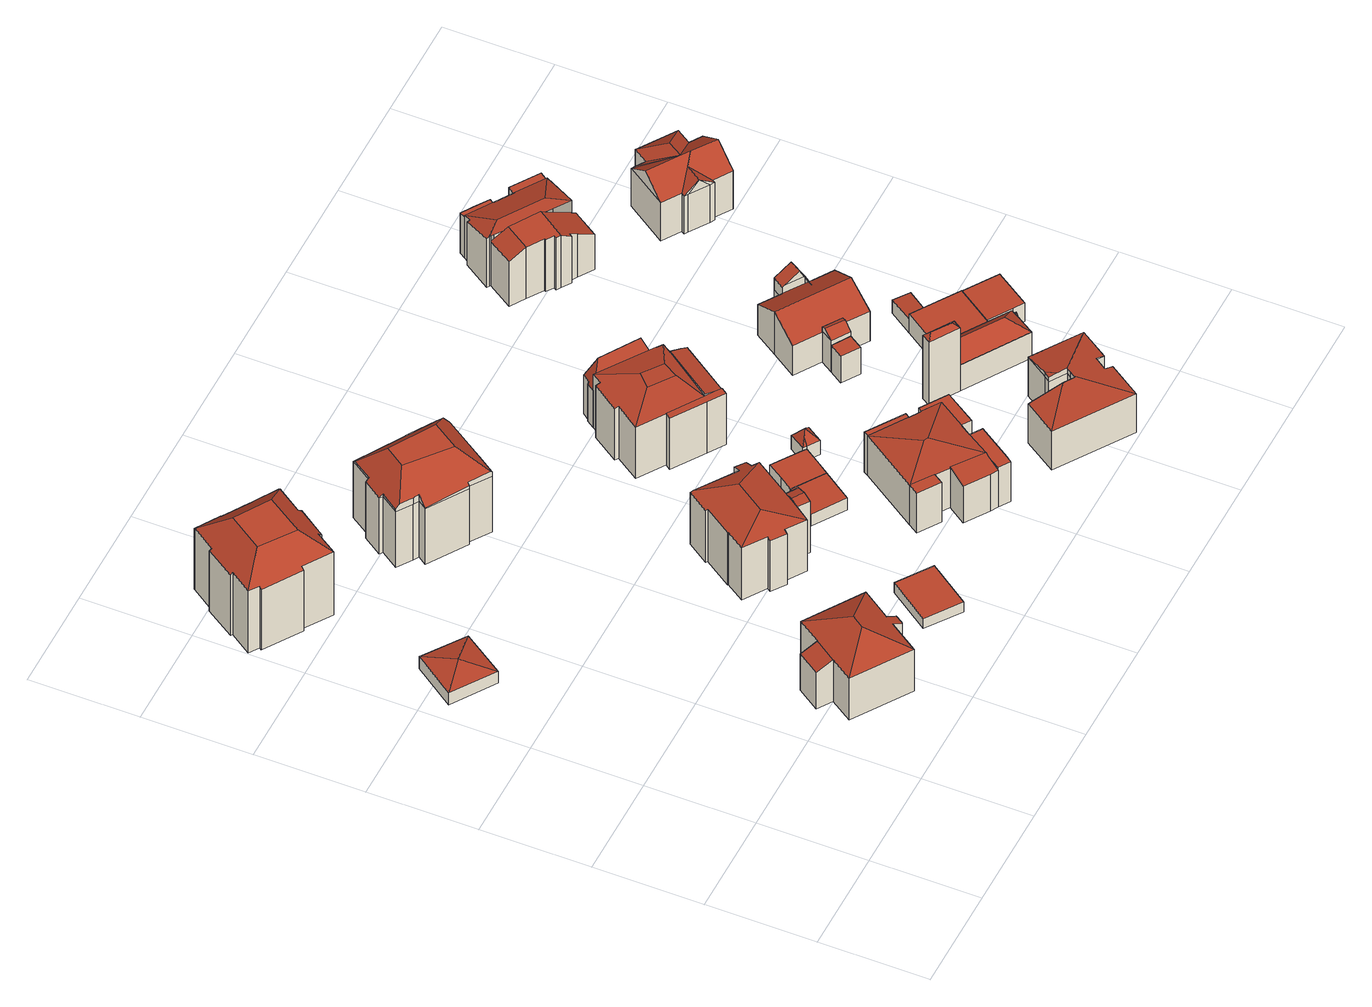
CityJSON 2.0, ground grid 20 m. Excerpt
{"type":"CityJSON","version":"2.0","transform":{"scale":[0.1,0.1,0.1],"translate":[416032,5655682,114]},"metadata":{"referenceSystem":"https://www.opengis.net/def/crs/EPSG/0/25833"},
"CityObjects":{
"building1":{"type":"Building","attributes":{"Dachtyp_tdc":"tdcTentRoof","Gemeindeschluessel":14612000,"Dachneigung":15.47,"QualitaetDacherkennung":94,"Geometrietyp2DReferenz":"3000","measuredHeight":4.03,"function":"31001_9998","roofType":"3500"},"geometry":[{"type":"Solid","lod":"2","boundaries":[[[[0,1,2,3]],[[1,4,5,2]],[[4,6,7,5]],[[6,0,3,7]],[[1,0,8]],[[4,1,8]],[[6,4,8]],[[0,6,8]],[[3,2,5,7]]]],"semantics":{"surfaces":[{"type":"WallSurface"},{"type":"RoofSurface"},{"type":"GroundSurface"}],"values":[[0,0,0,0,1,1,1,1,2]]}}]},
"building2":{"type":"Building","attributes":{"Gemeindeschluessel":14612000,"Geometrietyp2DReferenz":"3000","function":"31001_9998","roofType":"9999"},"children":["building2-1","building2-2"]},
"building2-1":{"type":"BuildingPart","attributes":{"Dachtyp_tdc":"tdcPolyFlatRoof","Dachneigung":19.83,"QualitaetDacherkennung":57,"Geometrietyp2DReferenz":"3000","measuredHeight":9.64,"roofType":"2100"},"parents":["building2"],"geometry":[{"type":"MultiSurface","lod":"2","boundaries":[[[9,10,11,12]],[[13,14,15,16]],[[14,9,12,15]],[[14,13,10,9]],[[12,11,16,15]]],"semantics":{"surfaces":[{"type":"WallSurface"},{"type":"RoofSurface"},{"type":"GroundSurface"}],"values":[0,0,0,1,2]}}]},
"building2-2":{"type":"BuildingPart","attributes":{"Dachtyp_tdc":"tdcHipRoof","Dachneigung":26.26,"QualitaetDacherkennung":85,"Geometrietyp2DReferenz":"3000","measuredHeight":12.72,"roofType":"3200"},"parents":["building2"],"geometry":[{"type":"MultiSurface","lod":"2","boundaries":[[[17,18,19,11,10]],[[18,20,21,19]],[[20,22,23,21]],[[22,24,25,23]],[[24,26,27,25]],[[26,28,29,27]],[[28,30,31,29]],[[30,32,33,31]],[[32,34,35,33]],[[34,36,37,35]],[[36,38,16,37]],[[38,13,16]],[[36,34,39]],[[20,18,40]],[[34,32,30,28,26,24,22,20,40,39]],[[18,17,38,36,39,40]],[[11,19,21,23,25,27,29,31,33,35,37,16]]],"semantics":{"surfaces":[{"type":"WallSurface"},{"type":"RoofSurface"},{"type":"GroundSurface"}],"values":[0,0,0,0,0,0,0,0,0,0,0,0,1,1,1,1,2]}}]},
"building3":{"type":"Building","attributes":{"Dachtyp_tdc":"tdcCutTentRoof","Gemeindeschluessel":14612000,"Dachneigung":39.55,"QualitaetDacherkennung":68,"Geometrietyp2DReferenz":"3000","measuredHeight":18.11,"function":"31001_9998","roofType":"9999"},"geometry":[{"type":"Solid","lod":"2","boundaries":[[[[41,42,43,44]],[[42,45,46,43]],[[45,47,48,46]],[[47,49,50,48]],[[49,51,52,50]],[[51,53,54,52]],[[53,55,56,54]],[[55,57,58,56]],[[57,59,60,58]],[[59,61,62,60]],[[61,63,64,62]],[[63,65,66,64]],[[65,67,68,66]],[[67,69,70,68]],[[69,71,72,70]],[[71,73,74,72]],[[73,75,76,74]],[[75,77,78,76]],[[77,79,80,78]],[[79,81,82,80]],[[81,83,84,82]],[[83,85,86,84]],[[85,87,88,86]],[[87,41,44,88]],[[55,53,51,49,47,45,89,90]],[[73,71,69,67,65,63,61,59,57,55,90,91]],[[83,81,79,77,75,73,91,92]],[[45,42,41,87,85,83,92,89]],[[92,91,90,89]],[[44,43,46,48,50,52,54,56,58,60,62,64,66,68,70,72,74,76,78,80,82,84,86,88]]]],"semantics":{"surfaces":[{"type":"WallSurface"},{"type":"RoofSurface"},{"type":"GroundSurface"}],"values":[[0,0,0,0,0,0,0,0,0,0,0,0,0,0,0,0,0,0,0,0,0,0,0,0,1,1,1,1,1,2]]}}]},
"building4":{"type":"Building","attributes":{"Dachtyp_tdc":"tdcPolyFlatRoof","Gemeindeschluessel":14612000,"Dachneigung":0,"QualitaetDacherkennung":81,"Geometrietyp2DReferenz":"3000","measuredHeight":2.31,"function":"31001_9998","roofType":"1000"},"geometry":[{"type":"Solid","lod":"2","boundaries":[[[[93,94,95,96]],[[94,97,98,95]],[[97,99,100,98]],[[99,93,96,100]],[[99,97,94,93]],[[96,95,98,100]]]],"semantics":{"surfaces":[{"type":"WallSurface"},{"type":"RoofSurface"},{"type":"GroundSurface"}],"values":[[0,0,0,0,1,2]]}}]},
"building5":{"type":"Building","attributes":{"Dachtyp_tdc":"tdcFreeFormRoof","Gemeindeschluessel":14612000,"Dachneigung":34.42,"QualitaetDacherkennung":47,"Geometrietyp2DReferenz":"3000","measuredHeight":17.62,"function":"31001_9998","roofType":"5000"},"geometry":[{"type":"Solid","lod":"2","boundaries":[[[[101,102,103,104]],[[102,105,106,103]],[[105,107,108,106]],[[107,109,110,108]],[[109,111,112,110]],[[111,113,114,112]],[[113,115,116,114]],[[115,117,118,116]],[[117,119,120,118]],[[119,121,122,120]],[[121,123,124,122]],[[123,125,126,124]],[[125,127,128,126]],[[127,129,130,128]],[[129,131,132,130]],[[131,133,134,132]],[[133,135,136,134]],[[135,137,138,136]],[[137,139,140,138]],[[139,101,104,140]],[[141,142,143,144,145,146,147,148,149]],[[150,151,152,153,154,155,146,145,156]],[[157,101,139,158,159,150,156,160,161]],[[143,162,163,164,165,105,161,160,144]],[[145,144,160,156]],[[102,157,161,105]],[[105,165,107]],[[107,165,164,109]],[[109,164,163,111]],[[111,163,162,113]],[[113,162,143,142,115]],[[133,151,150,159,135]],[[135,159,158,137]],[[137,158,139]],[[101,157,102]],[[123,147,146,155,125]],[[125,155,154,127]],[[127,154,153,129]],[[129,153,152,131]],[[131,152,151,133]],[[121,148,147,123]],[[119,149,148,121]],[[115,142,141,117]],[[117,141,149,119]],[[104,103,106,108,110,112,114,116,118,120,122,124,126,128,130,132,134,136,138,140]]]],"semantics":{"surfaces":[{"type":"WallSurface"},{"type":"RoofSurface"},{"type":"GroundSurface"}],"values":[[0,0,0,0,0,0,0,0,0,0,0,0,0,0,0,0,0,0,0,0,1,1,1,1,1,0,0,0,0,0,0,0,0,0,0,0,0,0,0,0,0,0,0,0,2]]}}]},
"building6":{"type":"Building","attributes":{"Gemeindeschluessel":14612000,"Geometrietyp2DReferenz":"3000","function":"31001_9998","roofType":"9999"},"children":["building6-1","building6-2"]},
"building6-1":{"type":"BuildingPart","attributes":{"Dachtyp_tdc":"tdcHipRoof","Dachneigung":12.67,"QualitaetDacherkennung":47,"Geometrietyp2DReferenz":"3000","measuredHeight":13.56,"roofType":"3200"},"parents":["building6"],"geometry":[{"type":"MultiSurface","lod":"2","boundaries":[[[166,167,168,169]],[[167,170,171,168]],[[170,172,173,171]],[[172,174,175,173]],[[174,176,177,175]],[[176,178,179,177]],[[178,180,181,179]],[[180,182,183,181]],[[182,184,185,183]],[[184,186,187,185]],[[188,189,190,191]],[[189,192,193,190]],[[192,194,195,193]],[[194,196,197,195]],[[196,198,199,197]],[[198,200,201,199]],[[200,202,203,201]],[[202,204,205,203]],[[204,166,169,205]],[[200,198,196,194,192,189,206]],[[184,182,180,178,176,174,172,207]],[[189,188,186,184,207,206]],[[172,170,167,166,204,202,200,206,207]],[[169,168,171,173,175,177,179,181,183,185,187,191,190,193,195,197,199,201,203,205]]],"semantics":{"surfaces":[{"type":"WallSurface"},{"type":"RoofSurface"},{"type":"GroundSurface"}],"values":[0,0,0,0,0,0,0,0,0,0,0,0,0,0,0,0,0,0,0,1,1,1,1,2]}}]},
"building6-2":{"type":"BuildingPart","attributes":{"Dachtyp_tdc":"tdcGableRoof","Dachneigung":14.22,"QualitaetDacherkennung":54,"Geometrietyp2DReferenz":"3000","measuredHeight":12.37,"roofType":"3100"},"parents":["building6"],"geometry":[{"type":"MultiSurface","lod":"2","boundaries":[[[208,209,187,186]],[[208,210,211,209]],[[210,188,191,211]],[[210,208,212]],[[186,188,213]],[[208,186,213,212]],[[188,210,212,213]],[[187,209,211,191]]],"semantics":{"surfaces":[{"type":"WallSurface"},{"type":"RoofSurface"},{"type":"GroundSurface"}],"values":[0,0,0,0,0,1,1,2]}}]},
"building7":{"type":"Building","attributes":{"Dachtyp_tdc":"tdcPolyFlatRoof","Gemeindeschluessel":14612000,"Dachneigung":0,"QualitaetDacherkennung":84,"Geometrietyp2DReferenz":"3000","measuredHeight":2.75,"function":"31001_9998","roofType":"1000"},"geometry":[{"type":"Solid","lod":"2","boundaries":[[[[214,215,216,217]],[[215,218,219,216]],[[218,220,221,219]],[[220,214,217,221]],[[220,218,215,214]],[[217,216,219,221]]]],"semantics":{"surfaces":[{"type":"WallSurface"},{"type":"RoofSurface"},{"type":"GroundSurface"}],"values":[[0,0,0,0,1,2]]}}]},
"building8":{"type":"Building","attributes":{"Dachtyp_tdc":"tdcPolyFlatRoof","Gemeindeschluessel":14612000,"Dachneigung":0,"QualitaetDacherkennung":67,"Geometrietyp2DReferenz":"3000","measuredHeight":2.64,"function":"31001_9998","roofType":"1000"},"geometry":[{"type":"Solid","lod":"2","boundaries":[[[[215,222,223,224]],[[222,225,226,223]],[[225,227,228,226]],[[227,229,230,228]],[[229,231,232,230]],[[231,218,233,232]],[[218,215,224,233]],[[218,231,229,227,225,222,215]],[[224,223,226,228,230,232,233]]]],"semantics":{"surfaces":[{"type":"WallSurface"},{"type":"RoofSurface"},{"type":"GroundSurface"}],"values":[[0,0,0,0,0,0,0,1,2]]}}]},
"building9":{"type":"Building","attributes":{"Gemeindeschluessel":14612000,"Geometrietyp2DReferenz":"3000","function":"31001_9998","roofType":"9999"},"children":["building9-1","building9-2","building9-3","building9-4","building9-5","building9-6"]},
"building9-1":{"type":"BuildingPart","attributes":{"Dachtyp_tdc":"tdcPolyFlatRoof","Dachneigung":0,"QualitaetDacherkennung":78,"Geometrietyp2DReferenz":"3000","measuredHeight":9.25,"roofType":"1000"},"parents":["building9"],"geometry":[{"type":"MultiSurface","lod":"2","boundaries":[[[234,235,236,237,238]],[[235,239,240,236]],[[239,241,242,243,240]],[[241,239,235,234]],[[237,236,240,243]]],"semantics":{"surfaces":[{"type":"WallSurface"},{"type":"RoofSurface"},{"type":"GroundSurface"}],"values":[0,0,0,1,2]}}]},
"building9-2":{"type":"BuildingPart","attributes":{"Dachtyp_tdc":"tdcFreeFormRoof","Dachneigung":10.29,"QualitaetDacherkennung":76,"Geometrietyp2DReferenz":"3000","measuredHeight":10.43,"roofType":"5000"},"parents":["building9"],"geometry":[{"type":"MultiSurface","lod":"2","boundaries":[[[244,245,246,247]],[[248,238,237,249]],[[242,250,251,243]],[[252,253,254,255]],[[256,250,242]],[[257,256,242,238,248,258]],[[257,258,245,244,259]],[[256,257,259,253,252,250]],[[247,246,260,249,237,243,251,255,254,261]]],"semantics":{"surfaces":[{"type":"WallSurface"},{"type":"RoofSurface"},{"type":"GroundSurface"}],"values":[0,0,0,0,1,1,1,1,2]}}]},
"building9-3":{"type":"BuildingPart","attributes":{"Dachtyp_tdc":"tdcPolyFlatRoof","Dachneigung":0,"QualitaetDacherkennung":44,"Geometrietyp2DReferenz":"3000","measuredHeight":9.26,"roofType":"1000"},"parents":["building9"],"geometry":[{"type":"MultiSurface","lod":"2","boundaries":[[[262,263,244,247,264]],[[265,266,267,254,253]],[[266,268,269,267]],[[268,262,264,269]],[[268,266,265,270,263,262]],[[264,247,261,254,267,269]]],"semantics":{"surfaces":[{"type":"WallSurface"},{"type":"RoofSurface"},{"type":"GroundSurface"}],"values":[0,0,0,0,1,2]}}]},
"building9-4":{"type":"BuildingPart","attributes":{"Dachtyp_tdc":"tdcPolyFlatRoof","Dachneigung":0,"QualitaetDacherkennung":49,"Geometrietyp2DReferenz":"3000","measuredHeight":9.25,"roofType":"1000"},"parents":["building9"],"geometry":[{"type":"MultiSurface","lod":"2","boundaries":[[[271,272,273,251,250]],[[272,274,275,273]],[[274,276,252,255,275]],[[274,272,271,276]],[[255,251,273,275]]],"semantics":{"surfaces":[{"type":"WallSurface"},{"type":"RoofSurface"},{"type":"GroundSurface"}],"values":[0,0,0,1,2]}}]},
"building9-5":{"type":"BuildingPart","attributes":{"Dachtyp_tdc":"tdcPolyFlatRoof","Dachneigung":13.63,"QualitaetDacherkennung":42,"Geometrietyp2DReferenz":"3000","measuredHeight":9.49,"roofType":"2100"},"parents":["building9"],"geometry":[{"type":"MultiSurface","lod":"2","boundaries":[[[277,278,248,249,279]],[[280,281,282,283]],[[281,277,279,282]],[[281,280,284,285,278,277]],[[279,249,260,283,282]]],"semantics":{"surfaces":[{"type":"WallSurface"},{"type":"RoofSurface"},{"type":"GroundSurface"}],"values":[0,0,0,1,2]}}]},
"building9-6":{"type":"BuildingPart","attributes":{"Dachtyp_tdc":"tdcPolyFlatRoof","Dachneigung":0,"QualitaetDacherkennung":35,"Geometrietyp2DReferenz":"3000","measuredHeight":9.24,"roofType":"1000"},"parents":["building9"],"geometry":[{"type":"MultiSurface","lod":"2","boundaries":[[[286,287,288,289]],[[287,290,291,288]],[[290,292,280,283,291]],[[245,286,289,246]],[[245,258,284,292,290,287,286]],[[289,288,291,283,260,246]]],"semantics":{"surfaces":[{"type":"WallSurface"},{"type":"RoofSurface"},{"type":"GroundSurface"}],"values":[0,0,0,0,1,2]}}]},
"building10":{"type":"Building","attributes":{"Dachtyp_tdc":"tdcFreeFormRoof","Gemeindeschluessel":14612000,"Dachneigung":53.44,"QualitaetDacherkennung":16,"Geometrietyp2DReferenz":"3000","measuredHeight":5.47,"function":"31001_9998","roofType":"5000"},"geometry":[{"type":"Solid","lod":"2","boundaries":[[[[293,294,228,230]],[[294,295,296,228]],[[295,297,298,296]],[[297,299,300,298]],[[299,293,230,300]],[[301,302,299,297]],[[301,297,295]],[[303,302,301,295,294]],[[303,294,293]],[[302,303,293,299]],[[230,228,296,298,300]]]],"semantics":{"surfaces":[{"type":"WallSurface"},{"type":"RoofSurface"},{"type":"GroundSurface"}],"values":[[0,0,0,0,0,1,1,1,1,1,2]]}}]},
"building11":{"type":"Building","attributes":{"Gemeindeschluessel":14612000,"Geometrietyp2DReferenz":"3000","function":"31001_9998","roofType":"9999"},"children":["building11-1","building11-2","building11-3","building11-4"]},
"building11-1":{"type":"BuildingPart","attributes":{"Dachtyp_tdc":"tdcPolyFlatRoof","Dachneigung":12.65,"QualitaetDacherkennung":52,"Geometrietyp2DReferenz":"3000","measuredHeight":12.12,"roofType":"2100"},"parents":["building11"],"geometry":[{"type":"MultiSurface","lod":"2","boundaries":[[[304,305,306,307,308]],[[305,309,310,306]],[[309,311,312,310]],[[311,313,314,315,312]],[[311,309,305,304,316,317,313]],[[315,318,307,306,310,312]]],"semantics":{"surfaces":[{"type":"WallSurface"},{"type":"RoofSurface"},{"type":"GroundSurface"}],"values":[0,0,0,0,1,2]}}]},
"building11-2":{"type":"BuildingPart","attributes":{"Dachtyp_tdc":"tdcPolyFlatRoof","Dachneigung":14.67,"QualitaetDacherkennung":50,"Geometrietyp2DReferenz":"3000","measuredHeight":12.65,"roofType":"2100"},"parents":["building11"],"geometry":[{"type":"MultiSurface","lod":"2","boundaries":[[[319,320,321,322,323]],[[320,324,325,321]],[[324,308,307,325]],[[324,320,319,326,316,308]],[[307,318,322,321,325]]],"semantics":{"surfaces":[{"type":"WallSurface"},{"type":"RoofSurface"},{"type":"GroundSurface"}],"values":[0,0,0,1,2]}}]},
"building11-3":{"type":"BuildingPart","attributes":{"Dachtyp_tdc":"tdcCutTentRoof","Dachneigung":12.72,"QualitaetDacherkennung":48,"Geometrietyp2DReferenz":"3000","measuredHeight":13.53,"roofType":"9999"},"parents":["building11"],"geometry":[{"type":"MultiSurface","lod":"2","boundaries":[[[314,327,328,315]],[[327,329,330,328]],[[329,331,332,330]],[[331,333,334,332]],[[333,335,336,334]],[[335,337,338,339,336]],[[337,338,339,338]],[[340,341,342,343,344]],[[341,345,346,342]],[[345,323,322,346]],[[327,314,347,348,349]],[[337,335,333,331,329,327,349,350]],[[341,340,337,350,351]],[[347,323,345,341,351,348]],[[351,350,349,348]],[[318,315,328,330,332,334,336,339,352,343,342,346,322]]],"semantics":{"surfaces":[{"type":"WallSurface"},{"type":"RoofSurface"},{"type":"GroundSurface"}],"values":[0,0,0,0,0,0,0,0,0,0,1,1,1,1,1,2]}}]},
"building11-4":{"type":"BuildingPart","attributes":{"Dachtyp_tdc":"tdcFreeFormRoof","Dachneigung":68.94,"QualitaetDacherkennung":12,"Geometrietyp2DReferenz":"3000","measuredHeight":13.85,"roofType":"5000"},"parents":["building11"],"geometry":[{"type":"MultiSurface","lod":"2","boundaries":[[[353,354,355,356]],[[354,357,358,355]],[[357,359,360,358]],[[361,344,343,362]],[[363,338,339,352]],[[338,364,365,339]],[[364,353,356,365]],[[363,344,366,367]],[[344,361,366]],[[361,359,357,354,367,366]],[[354,353,364,338,363,367]],[[356,355,358,360,362,343,352,339,365]],[[359,361,362,360]]],"semantics":{"surfaces":[{"type":"WallSurface"},{"type":"RoofSurface"},{"type":"GroundSurface"}],"values":[0,0,0,0,0,0,0,1,1,1,1,2,0]}}]},
"building12":{"type":"Building","attributes":{"Dachtyp_tdc":"tdcFreeFormRoof","Gemeindeschluessel":14612000,"Dachneigung":10.26,"QualitaetDacherkennung":71,"Geometrietyp2DReferenz":"3000","measuredHeight":10.37,"function":"31001_9998","roofType":"5000"},"geometry":[{"type":"Solid","lod":"2","boundaries":[[[[368,369,370,371]],[[369,372,373,370]],[[372,374,375,373]],[[374,376,377,375]],[[376,378,379,377]],[[378,380,381,379]],[[380,382,383,381]],[[382,384,385,383]],[[384,386,387,385]],[[386,388,389,387]],[[388,390,391,389]],[[390,392,393,391]],[[392,394,395,393]],[[394,396,397,395]],[[396,398,399,397]],[[398,368,371,399]],[[400,401,384,382,402]],[[403,386,384,401]],[[404,405,406]],[[406,407,408,409,410,404]],[[409,408,411,402,382,380,412,413,414]],[[372,409,414,374]],[[374,414,413,376]],[[376,413,412,378]],[[378,412,380]],[[392,400,402,411,394]],[[394,411,408,407,396]],[[369,410,409,372]],[[368,404,410,369]],[[396,407,406,405,398]],[[398,405,404,368]],[[386,403,388]],[[388,403,401,390]],[[390,401,400,392]],[[371,370,373,375,377,379,381,383,385,387,389,391,393,395,397,399]]]],"semantics":{"surfaces":[{"type":"WallSurface"},{"type":"RoofSurface"},{"type":"GroundSurface"}],"values":[[0,0,0,0,0,0,0,0,0,0,0,0,0,0,0,0,1,1,1,1,1,0,0,0,0,0,0,0,0,0,0,0,0,0,2]]}}]},
"building13":{"type":"Building","attributes":{"Dachtyp_tdc":"tdcFreeFormRoof","Gemeindeschluessel":14612000,"Dachneigung":48.45,"QualitaetDacherkennung":5,"Geometrietyp2DReferenz":"3000","measuredHeight":15.73,"function":"31001_9998","roofType":"5000"},"geometry":[{"type":"Solid","lod":"2","boundaries":[[[[415,416,417,418]],[[416,419,420,417]],[[419,421,422,420]],[[421,415,418,422]],[[423,421,419]],[[424,423,419,416]],[[424,416,415]],[[423,424,415,421]],[[418,417,420,422]]]],"semantics":{"surfaces":[{"type":"WallSurface"},{"type":"RoofSurface"},{"type":"GroundSurface"}],"values":[[0,0,0,0,1,1,1,1,2]]}}]},
"building14":{"type":"Building","attributes":{"Dachtyp_tdc":"tdcPolyFlatRoof","Gemeindeschluessel":14612000,"Dachneigung":0,"QualitaetDacherkennung":32,"Geometrietyp2DReferenz":"3000","measuredHeight":6.21,"function":"31001_9998","roofType":"1000"},"geometry":[{"type":"Solid","lod":"2","boundaries":[[[[425,426,427,428]],[[426,429,430,427]],[[429,431,432,430]],[[431,425,428,432]],[[431,429,426,425]],[[428,427,430,432]]]],"semantics":{"surfaces":[{"type":"WallSurface"},{"type":"RoofSurface"},{"type":"GroundSurface"}],"values":[[0,0,0,0,1,2]]}}]},
"building15":{"type":"Building","attributes":{"Dachtyp_tdc":"tdcFreeFormRoof","Gemeindeschluessel":14612000,"Dachneigung":43.67,"QualitaetDacherkennung":66,"Geometrietyp2DReferenz":"3000","measuredHeight":8.91,"function":"31001_9998","roofType":"5000"},"geometry":[{"type":"Solid","lod":"2","boundaries":[[[[433,434,435,420]],[[434,436,437,435]],[[436,438,439,437]],[[438,440,441,439]],[[440,442,443,441]],[[442,444,445,443]],[[444,446,422,445]],[[446,433,420,422]],[[447,448,449,438,450,451]],[[450,452,434,453,451]],[[447,451,453,454,455]],[[433,454,453,434]],[[446,455,454,433]],[[436,452,450,438]],[[434,452,436]],[[440,449,448,442]],[[438,449,440]],[[442,448,447,444]],[[444,447,455,446]],[[420,435,437,439,441,443,445,422]]]],"semantics":{"surfaces":[{"type":"WallSurface"},{"type":"RoofSurface"},{"type":"GroundSurface"}],"values":[[0,0,0,0,0,0,0,0,1,1,1,0,0,0,0,0,0,0,0,2]]}}]},
"building16":{"type":"Building","attributes":{"Gemeindeschluessel":14612000,"Geometrietyp2DReferenz":"3000","function":"31001_9998","roofType":"9999"},"children":["building16-1","building16-2","building16-3"]},
"building16-1":{"type":"BuildingPart","attributes":{"Dachtyp_tdc":"tdcGableRoof","Dachneigung":35.48,"QualitaetDacherkennung":45,"Geometrietyp2DReferenz":"3000","measuredHeight":8.49,"roofType":"3100"},"parents":["building16"],"geometry":[{"type":"MultiSurface","lod":"2","boundaries":[[[456,457,458]],[[456,459,430,457]],[[459,460,427,430]],[[460,461,462,427]],[[461,463,462]],[[464,465,466,467]],[[460,459,466,465]],[[456,467,466,459]],[[460,465,464,461]],[[461,464,467,456]],[[457,430,427,462]]],"semantics":{"surfaces":[{"type":"WallSurface"},{"type":"RoofSurface"},{"type":"GroundSurface"}],"values":[0,0,0,0,0,1,1,0,0,0,2]}}]},
"building16-2":{"type":"BuildingPart","attributes":{"Dachtyp_tdc":"tdcGableRoof","Dachneigung":63.01,"QualitaetDacherkennung":22,"Geometrietyp2DReferenz":"3000","measuredHeight":10.54,"roofType":"3100"},"parents":["building16"],"geometry":[{"type":"MultiSurface","lod":"2","boundaries":[[[468,469,470,471]],[[469,472,473,470]],[[472,474,475,473]],[[476,477,478,479]],[[480,478,477,481,474]],[[469,479,478,480,472]],[[472,480,474]],[[468,482,476,479,469]],[[471,470,473,475]]],"semantics":{"surfaces":[{"type":"WallSurface"},{"type":"RoofSurface"},{"type":"GroundSurface"}],"values":[0,0,0,1,1,0,0,0,2]}}]},
"building16-3":{"type":"BuildingPart","attributes":{"Dachtyp_tdc":"tdcGableRoof","Dachneigung":28.67,"QualitaetDacherkennung":41,"Geometrietyp2DReferenz":"3000","measuredHeight":9.93,"roofType":"3100"},"parents":["building16"],"geometry":[{"type":"MultiSurface","lod":"2","boundaries":[[[463,483,484,462]],[[483,485,486,484]],[[485,487,488,486]],[[487,482,468,471,488]],[[489,475,474]],[[489,490,491,475]],[[490,492,493,491]],[[492,494,495,493]],[[494,458,457,495]],[[492,490,489,481,482,487,485]],[[485,483,463,458,494,492]],[[462,484,486,488,471,475,491,493,495,457]]],"semantics":{"surfaces":[{"type":"WallSurface"},{"type":"RoofSurface"},{"type":"GroundSurface"}],"values":[0,0,0,0,0,0,0,0,0,1,1,2]}}]},
"building17":{"type":"Building","attributes":{"Dachtyp_tdc":"tdcPolyFlatRoof","Gemeindeschluessel":14612000,"Dachneigung":0,"QualitaetDacherkennung":59,"Geometrietyp2DReferenz":"3000","measuredHeight":4.33,"function":"31001_9998","roofType":"1000"},"geometry":[{"type":"Solid","lod":"2","boundaries":[[[[496,497,498,499]],[[497,500,501,498]],[[500,502,503,501]],[[502,504,505,503]],[[504,506,507,505]],[[506,496,499,507]],[[506,504,502,500,497,496]],[[499,498,501,503,505,507]]]],"semantics":{"surfaces":[{"type":"WallSurface"},{"type":"RoofSurface"},{"type":"GroundSurface"}],"values":[[0,0,0,0,0,0,1,2]]}}]},
"building18":{"type":"Building","attributes":{"Dachtyp_tdc":"tdcFreeFormRoof","Gemeindeschluessel":14612000,"Dachneigung":50.57,"QualitaetDacherkennung":16,"Geometrietyp2DReferenz":"3000","measuredHeight":4.26,"function":"31001_9998","roofType":"5000"},"geometry":[{"type":"Solid","lod":"2","boundaries":[[[[508,509,510,511]],[[509,512,513,510]],[[512,514,515,513]],[[514,516,517,515]],[[516,508,511,517]],[[516,518,519]],[[514,518,516]],[[518,514,512]],[[519,518,509,508]],[[509,518,512]],[[516,519,508]],[[511,510,513,515,517]]]],"semantics":{"surfaces":[{"type":"WallSurface"},{"type":"RoofSurface"},{"type":"GroundSurface"}],"values":[[0,0,0,0,0,1,1,1,1,0,0,2]]}}]},
"building19":{"type":"Building","attributes":{"Dachtyp_tdc":"tdcPolyFlatRoof","Gemeindeschluessel":14612000,"Dachneigung":3.33,"QualitaetDacherkennung":49,"Geometrietyp2DReferenz":"3000","measuredHeight":3.14,"function":"31001_9998","roofType":"2100"},"geometry":[{"type":"Solid","lod":"2","boundaries":[[[[520,521,522,523]],[[521,524,501,522]],[[524,525,498,501]],[[525,520,523,498]],[[525,524,521,520]],[[523,522,501,498]]]],"semantics":{"surfaces":[{"type":"WallSurface"},{"type":"RoofSurface"},{"type":"GroundSurface"}],"values":[[0,0,0,0,1,2]]}}]},
"building20":{"type":"Building","attributes":{"Dachtyp_tdc":"tdcPolyFlatRoof","Gemeindeschluessel":14612000,"Dachneigung":0,"QualitaetDacherkennung":61,"Geometrietyp2DReferenz":"3000","measuredHeight":4.24,"function":"31001_9998","roofType":"1000"},"geometry":[{"type":"Solid","lod":"2","boundaries":[[[[526,527,503,505]],[[527,528,529,503]],[[528,530,531,529]],[[530,532,533,531]],[[532,526,505,533]],[[532,530,528,527,526]],[[505,503,529,531,533]]]],"semantics":{"surfaces":[{"type":"WallSurface"},{"type":"RoofSurface"},{"type":"GroundSurface"}],"values":[[0,0,0,0,0,1,2]]}}]},
"building21":{"type":"Building","attributes":{"Gemeindeschluessel":14612000,"Geometrietyp2DReferenz":"3000","function":"31001_9998","roofType":"9999"},"children":["building21-1","building21-2","building21-3","building21-4"]},
"building21-1":{"type":"BuildingPart","attributes":{"Dachtyp_tdc":"tdcHipRoof","Dachneigung":20.81,"QualitaetDacherkennung":34,"Geometrietyp2DReferenz":"3000","measuredHeight":11.89,"roofType":"3200"},"parents":["building21"],"geometry":[{"type":"MultiSurface","lod":"2","boundaries":[[[534,535,536,537]],[[535,538,539,536]],[[538,540,541,539]],[[540,542,543,544,541]],[[545,546,547,548,549,550]],[[551,552,553,554,555]],[[552,556,557,558,553]],[[559,560,561]],[[559,534,537,560]],[[556,552,551,562]],[[542,540,538,535,534,563]],[[551,546,545,542,563,562]],[[534,559,564,565,566,567,556,562,563]],[[537,536,539,541,544,549,548,554,553,558,568,569,560]]],"semantics":{"surfaces":[{"type":"WallSurface"},{"type":"RoofSurface"},{"type":"GroundSurface"}],"values":[0,0,0,0,0,0,0,0,0,1,1,1,1,2]}}]},
"building21-2":{"type":"BuildingPart","attributes":{"Dachtyp_tdc":"tdcPolyFlatRoof","Dachneigung":0,"QualitaetDacherkennung":47,"Geometrietyp2DReferenz":"3000","measuredHeight":9.34,"roofType":"1000"},"parents":["building21"],"geometry":[{"type":"MultiSurface","lod":"2","boundaries":[[[547,570,571,548]],[[570,572,573,571]],[[572,555,554,573]],[[555,572,570,547]],[[548,571,573,554]]],"semantics":{"surfaces":[{"type":"WallSurface"},{"type":"RoofSurface"},{"type":"GroundSurface"}],"values":[0,0,0,1,2]}}]},
"building21-3":{"type":"BuildingPart","attributes":{"Dachtyp_tdc":"tdcCutGableRoof","Dachneigung":30.18,"QualitaetDacherkennung":32,"Geometrietyp2DReferenz":"3000","measuredHeight":12.07,"roofType":"9999"},"parents":["building21"],"geometry":[{"type":"MultiSurface","lod":"2","boundaries":[[[574,575,576,577]],[[575,578,579,576]],[[578,580,581,579]],[[580,561,560,581]],[[557,582,583,558]],[[582,584,585,583]],[[584,586,587,585]],[[586,588,589,587]],[[588,590,591,589]],[[590,592,593,591]],[[592,594,595,593]],[[594,596,597,595]],[[596,574,577,597]],[[598,564,561,580,578]],[[592,590,588,586,584,582,557,567,599]],[[578,575,574,596,594,592,599,598]],[[577,576,579,581,560,569,568,558,583,585,587,589,591,593,595,597]]],"semantics":{"surfaces":[{"type":"WallSurface"},{"type":"RoofSurface"},{"type":"GroundSurface"}],"values":[0,0,0,0,0,0,0,0,0,0,0,0,0,1,1,1,2]}}]},
"building21-4":{"type":"BuildingPart","attributes":{"Dachtyp_tdc":"tdcPolyFlatRoof","Dachneigung":2.71,"QualitaetDacherkennung":36,"Geometrietyp2DReferenz":"3000","measuredHeight":9.43,"roofType":"2100"},"parents":["building21"],"geometry":[{"type":"MultiSurface","lod":"2","boundaries":[[[543,600,601,544]],[[600,602,603,601]],[[602,604,605,603]],[[604,550,549,605]],[[604,602,600,543,550]],[[549,544,601,603,605]]],"semantics":{"surfaces":[{"type":"WallSurface"},{"type":"RoofSurface"},{"type":"GroundSurface"}],"values":[0,0,0,0,1,2]}}]},
"building22":{"type":"Building","attributes":{"Dachtyp_tdc":"tdcFreeFormRoof","Gemeindeschluessel":14612000,"Dachneigung":36.3,"QualitaetDacherkennung":69,"Geometrietyp2DReferenz":"3000","measuredHeight":12.19,"function":"31001_9998","roofType":"5000"},"geometry":[{"type":"Solid","lod":"2","boundaries":[[[[606,607,608,609]],[[607,610,611,608]],[[610,612,613,611]],[[612,614,615,613]],[[614,616,617,615]],[[616,618,619,617]],[[618,620,621,619]],[[620,622,623,621]],[[622,624,625,623]],[[624,626,627,625]],[[626,628,629,627]],[[628,630,631,629]],[[630,632,633,631]],[[632,634,635,633]],[[634,606,609,635]],[[636,637,638,634,632]],[[630,636,632]],[[628,636,630]],[[636,628,626]],[[637,636,626,624]],[[639,638,637,624,622]],[[639,622,620]],[[640,638,639,620,618]],[[641,642,640,618,616]],[[641,616,614]],[[642,641,614,612]],[[612,640,642]],[[610,640,612]],[[607,640,610]],[[640,607,643]],[[643,607,606]],[[638,640,643,606,634]],[[609,608,611,613,615,617,619,621,623,625,627,629,631,633,635]]]],"semantics":{"surfaces":[{"type":"WallSurface"},{"type":"RoofSurface"},{"type":"GroundSurface"}],"values":[[0,0,0,0,0,0,0,0,0,0,0,0,0,0,0,1,0,0,0,1,1,0,1,1,1,1,1,1,1,1,0,1,2]]}}]}
},
"vertices":[
[31,759,33],[84,836,33],[84,836,5],[31,759,5],[160,784,32],[160,784,5],[108,707,32],[108,707,5],[95,772,45],
[298,259,88],[325,241,100],[325,241,4],[298,259,4],[297,200,100],[270,218,88],[270,218,4],[297,200,4],
[325,241,101],[353,283,101],[353,283,4],[456,215,101],[456,215,4],[438,188,101],[438,188,4],[420,162,101],[420,162,4],[436,152,92],[436,152,4],[427,138,92],[427,138,4],[425,136,92],[425,136,4],[409,146,101],[409,146,4],[372,91,101],[372,91,4],[270,159,101],[270,159,4],[297,200,101],[357,176,131],[372,198,131],
[18,1086,142],[21,1090,146],[21,1090,2],[18,1086,2],[4,1102,146],[4,1102,2],[31,1142,146],[31,1142,2],[27,1144,142],[27,1144,2],[62,1198,142],[62,1198,2],[66,1195,146],[66,1195,2],[95,1238,146],[95,1238,2],[97,1241,143],[97,1241,2],[139,1213,144],[139,1213,2],[137,1210,147],[137,1210,2],[155,1199,147],[155,1199,2],[171,1188,148],[171,1188,2],[187,1177,148],[187,1177,2],[188,1180,145],[188,1180,2],[231,1152,146],[231,1152,2],[229,1149,149],[229,1149,2],[199,1104,149],[199,1104,2],[205,1100,143],[205,1100,2],[170,1048,143],[170,1048,2],[164,1052,149],[164,1052,2],[138,1012,149],[138,1012,2],[88,1046,148],[88,1046,2],[85,1041,144],[85,1041,2],[67,1115,183],[109,1178,183],[173,1138,183],[129,1071,183],
[503,135,29],[557,211,29],[557,211,6],[503,135,6],[618,168,29],[618,168,6],[564,91,29],[564,91,6],
[313,1036,135],[319,1032,135],[319,1032,5],[313,1036,5],[346,1073,135],[346,1073,5],[422,1023,135],[422,1023,5],[434,1015,135],[434,1015,5],[479,985,135],[479,985,5],[480,979,135],[480,979,5],[482,966,135],[482,966,5],[482,964,135],[482,964,5],[440,900,135],[440,900,5],[433,890,135],[433,890,5],[410,856,135],[410,856,5],[372,882,135],[372,882,5],[369,878,135],[369,878,5],[299,924,135],[299,924,5],[310,940,135],[310,940,5],[300,946,135],[300,946,5],[273,964,135],[273,964,5],[295,997,135],[295,997,5],[290,1001,135],[290,1001,5],[482,964,144],[482,966,146],[480,975,152],[438,968,180],[406,920,180],[408,858,147],[410,856,145],[433,890,144],[440,900,144],[279,960,149],[300,946,150],[310,940,151],[299,924,137],[369,878,142],[372,882,145],[331,980,181],[319,1032,142],[295,997,141],[273,964,141],[356,1017,181],[342,1068,142],[480,979,148],[479,985,143],[434,1015,141],[422,1023,140],
[496,514,125],[493,516,124],[493,516,4],[496,514,4],[520,556,124],[520,556,4],[525,553,125],[525,553,4],[574,520,124],[574,520,4],[597,504,124],[597,504,4],[607,518,117],[607,518,4],[625,505,116],[625,505,4],[616,491,123],[616,491,4],[628,483,123],[628,483,4],[583,415,123],[583,415,4],[563,386,123],[544,359,123],[544,359,4],[563,386,4],[508,383,124],[508,383,4],[503,376,121],[503,376,4],[477,394,122],[477,394,4],[482,401,124],[482,401,4],[441,428,125],[441,428,4],[463,462,125],[463,462,4],[462,463,125],[462,463,4],[519,430,140],[556,485,140],
[603,402,123],[603,402,4],[583,372,123],[583,372,4],[593,387,128],[572,401,128],
[635,394,34],[672,448,34],[672,448,7],[635,394,7],[729,410,34],[729,410,7],[692,356,34],[692,356,7],
[688,472,34],[688,472,8],[672,448,8],[707,501,34],[707,501,8],[758,466,34],[758,466,8],[764,461,34],[764,461,8],[746,434,34],[746,434,8],[729,410,8],
[742,224,99],[731,207,99],[731,207,6],[742,224,6],[742,224,98],[692,233,99],[692,233,6],[704,251,99],[704,251,98],[704,251,6],
[860,231,98],[847,211,98],[847,211,6],[860,231,6],[766,208,98],[766,208,6],[776,359,98],[776,359,6],[841,316,98],[862,303,98],[862,303,6],[841,316,6],[794,268,110],[802,263,110],[821,169,98],[894,282,98],[821,169,6],[894,282,6],
[876,220,99],[860,231,99],[876,220,6],[862,303,99],[866,310,99],[866,310,6],[914,278,99],[914,278,6],[894,282,99],
[776,359,99],[781,367,99],[781,367,6],[846,323,99],[846,323,6],[841,316,99],
[744,175,91],[766,208,101],[744,175,6],[800,138,91],[787,146,91],[787,146,6],[800,138,6],[816,163,98],[821,169,100],
[868,197,98],[827,135,98],[827,135,6],[868,197,6],[820,125,98],[820,125,6],[800,138,98],
[764,461,40],[758,466,40],[776,494,40],[776,494,8],[804,476,40],[804,476,8],[785,447,40],[785,447,8],[781,471,63],[780,471,63],[769,468,52],
[751,605,125],[745,595,123],[745,595,4],[751,605,4],[751,605,122],[715,615,123],[715,615,4],[657,655,123],[657,655,4],[663,664,125],[663,664,123],[663,664,4],[741,612,125],[724,623,125],[724,623,4],
[787,714,130],[804,703,125],[804,703,4],[787,714,4],[787,714,127],[813,696,122],[813,696,4],[724,623,130],
[616,696,123],[616,696,4],[645,740,125],[645,740,4],[639,744,123],[639,744,4],[672,793,125],[672,793,4],[679,788,127],[679,788,4],[690,806,128],[690,806,89],[690,806,4],[788,738,128],[798,731,128],[798,731,4],[788,738,4],[788,738,94],[792,721,127],[792,721,4],[724,623,123],[736,680,137],[692,711,137],[714,733,139],[751,707,139],[692,805,4],
[702,819,94],[712,833,94],[712,833,4],[702,819,4],[760,800,97],[760,800,4],[761,802,92],[761,802,4],[809,769,94],[809,769,4],[692,805,94],[700,820,89],[700,820,4],[783,764,143],[716,809,140],
[1016,155,97],[1044,197,97],[1044,197,7],[1016,155,7],[1131,139,97],[1131,139,7],[1097,87,97],[1097,87,7],[1084,95,97],[1084,95,7],[1069,73,97],[1069,73,7],[1082,65,97],[1082,65,7],[1043,5,97],[1043,5,7],[910,94,97],[910,94,7],[949,154,97],[949,154,7],[955,150,97],[955,150,7],[1005,117,97],[1005,117,7],[1024,105,97],[1024,105,7],[1031,116,97],[1031,116,7],[1037,125,97],[1037,125,7],[1008,144,97],[1008,144,7],[1024,105,110],[1005,117,110],[1026,108,110],[955,150,99],[1016,155,108],[1008,144,108],[1021,135,110],[1037,125,110],[1036,124,111],[1131,139,98],[1044,197,98],[1031,116,111],[1069,73,100],[1084,95,101],[1097,87,98],
[957,333,155],[967,349,155],[967,349,8],[957,333,8],[1017,316,155],[1017,316,8],[1007,301,155],[1007,301,8],[1004,313,165],[970,336,165],
[944,484,69],[960,508,69],[960,508,7],[944,484,7],[992,488,69],[992,488,7],[976,463,69],[976,463,7],
[1017,316,68],[1039,350,68],[1039,350,8],[1122,295,68],[1122,295,8],[1152,275,68],[1152,275,8],[1143,260,68],[1143,260,8],[1133,245,68],[1133,245,8],[1122,227,68],[1122,227,8],[1007,301,68],[1122,227,69],[1133,245,69],[1143,260,69],[1150,276,70],[1109,269,97],[1122,295,70],[1023,325,97],[1017,316,87],[1007,301,69],
[1006,509,79],[1006,509,7],[1006,509,76],[992,488,79],[960,508,79],[974,530,79],[974,530,7],[974,530,76],[974,530,89],[970,523,92],[1001,502,92],[1006,509,89],
[1024,624,64],[1038,645,64],[1038,645,7],[1024,624,7],[1086,613,64],[1086,613,7],[1072,592,64],[1072,592,7],[1024,624,92],[1052,606,112],[1065,627,112],[1038,645,92],[1086,613,65],[1066,596,78],[1024,624,78],
[927,561,76],[927,561,7],[958,607,106],[958,607,7],[986,650,78],[986,650,7],[1072,592,78],[1107,569,78],[1107,569,7],[1079,527,106],[1079,527,7],[1049,480,76],[1049,480,7],
[1039,350,49],[1093,431,49],[1093,431,5],[1039,350,5],[1122,412,49],[1122,412,5],[1176,376,49],[1176,376,5],[1133,312,49],[1133,312,5],[1122,295,49],[1122,295,5],
[1133,312,38],[1175,284,38],[1175,284,7],[1133,312,7],[1163,267,38],[1163,267,7],[1152,275,38],[1152,275,7],[1122,295,38],[1122,295,7],[1169,276,50],[1127,304,50],
[1122,474,36],[1151,455,34],[1151,455,5],[1122,474,5],[1122,412,34],[1093,431,36],
[1133,312,48],[1176,376,48],[1236,336,48],[1236,336,5],[1194,272,48],[1194,272,5],[1175,284,48],[1175,284,5],
[907,1090,118],[903,1092,116],[903,1092,3],[907,1090,3],[935,1142,104],[935,1142,3],[939,1139,106],[939,1139,3],[948,1152,102],[948,1152,97],[948,1152,3],[995,1121,102],[1028,1100,102],[1028,1100,97],[1028,1100,3],[995,1121,3],[995,1121,97],[1079,1066,102],[1070,1052,106],[1070,1052,3],[1079,1066,3],[1079,1066,97],[1037,1003,118],[1037,1003,89],[1037,1003,3],[910,1088,118],[910,1088,3],[910,1088,106],[1020,1042,122],[943,1093,122],[930,1074,118],[937,1070,118],[988,1036,118],[996,1031,118],[988,1036,3],[937,1070,3],
[1039,1116,97],[1039,1116,3],[1090,1082,97],[1090,1082,3],
[935,1002,123],[936,1005,123],[936,1005,3],[935,1002,3],[907,1024,122],[907,1024,3],[880,1042,106],[880,1042,3],[1044,999,84],[1044,999,3],[1012,951,85],[1012,951,3],[985,969,104],[985,969,3],[972,977,112],[972,977,3],[969,972,112],[969,972,3],[953,983,124],[953,983,3],[945,988,124],[945,988,3],[948,993,124],[948,993,3],[937,1070,122],[988,1036,124],
[955,1163,97],[955,1163,3],[975,1150,97],[975,1150,3],[1002,1132,97],[1002,1132,3],
[1113,880,93],[1163,956,93],[1163,956,5],[1113,880,5],[1169,952,93],[1169,952,5],[1187,941,93],[1187,941,5],[1204,967,93],[1204,967,5],[1272,922,93],[1272,922,5],[1254,895,93],[1254,895,5],[1277,881,93],[1277,881,5],[1226,804,93],[1226,804,5],[1194,825,93],[1194,825,5],[1191,820,93],[1191,820,5],[1183,825,93],[1183,825,5],[1149,848,93],[1149,848,5],[1142,852,93],[1142,852,5],[1146,858,93],[1146,858,5],[1166,836,115],[1186,866,115],[1209,871,127],[1251,842,127],[1191,883,127],[1215,911,123],[1198,884,123],[1138,918,127]
]}
